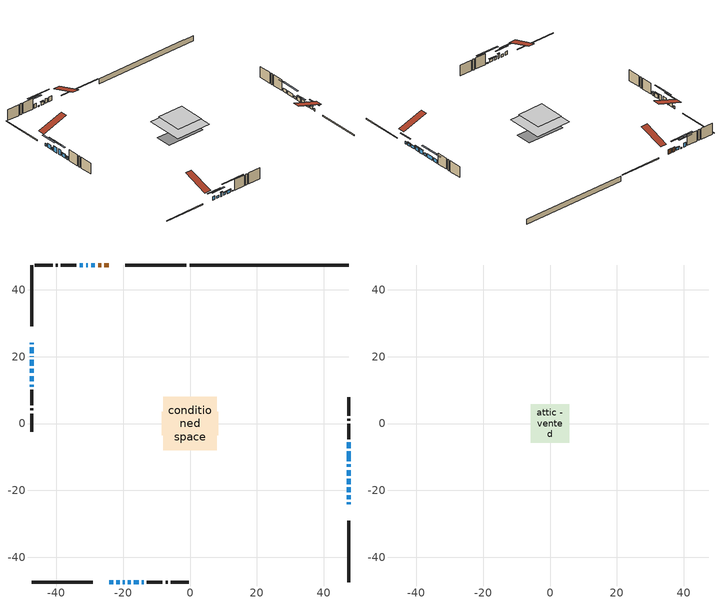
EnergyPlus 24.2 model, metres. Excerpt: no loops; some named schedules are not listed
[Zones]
conditioned space
 floor outside (Floor1 construction): -0.89,-0.89 -0.89,0.89 0.89,0.89 0.89,-0.89 z0.31
 floor outside (Floor2 construction): -1.58,-1.58 -1.58,1.58 1.58,1.58 1.58,-1.58 z0.31
 floor adiabatic (AdiabaticFloorConstruction): -8.03,-8.03 -8.03,8.03 8.03,8.03 8.03,-8.03 z2.75
 floor foundation (Slab1 construction): -8.43,-3.46 -8.43,3.46 8.43,3.46 8.43,-3.46 z-2.13
 wall outside (RimJoist1 construction): -1.07,47.41 -19.43,47.41 / -47.41,-47.41 -29.05,-47.41 / -47.41,47.41 -47.41,29.05 / 47.41,-47.41 47.41,-29.05 z0.31:0.61
 wall outside (AdiabaticWallConstruction 1): -24.28,47.41 -25.67,47.41 / -26.6,47.41 -27.49,47.41 z0.31:2.34
 wall outside (AdiabaticWallConstruction): -47.41,24.2 -47.41,23.78 / 47.41,-22.66 47.41,-21.49 / 47.41,-20.56 47.41,-19.04 / -47.41,20.14 -47.41,20.03 / -28.42,47.41 -29.59,47.41 / -18.57,-47.41 -17.75,-47.41 / -16.82,-47.41 -15.3,-47.41 / -47.41,11.64 -47.41,10.98 / 47.41,-13 47.41,-12.26 z0.31:1.53; -24.2,-47.41 -22.98,-47.41 / 47.41,-11.33 47.41,-8.28 / 47.41,-7.35 47.41,-5.63 z0.31:1.83; -22.05,-47.41 -21.03,-47.41 / 47.41,-24.2 47.41,-23.59 z0.31:1.33; -47.41,22.85 -47.41,21.07 z0.31:2.09; 47.41,-18.11 47.41,-16.58 / 47.41,-15.66 47.41,-13.93 / -20.11,-47.41 -19.49,-47.41 / -32.02,47.41 -33.04,47.41 z0.31:2.14; -47.41,19.1 -47.41,17.32 / -47.41,16.39 -47.41,15.12 z0.31:2.65; -47.41,14.19 -47.41,12.57 z0.31:1.94; -30.51,47.41 -31.1,47.41 / -14.37,-47.41 -13.79,-47.41 z0.31:0.66
 wall outside (Wall1 construction): -33.97,47.41 -38.59,47.41 / -12.86,-47.41 -8.25,-47.41 / -47.41,10.05 -47.41,5.43 / 47.41,-4.7 47.41,-0.08 z0.31:5.19
 wall outside (Wall2 construction): -39.52,47.41 -40.11,47.41 / -7.32,-47.41 -6.72,-47.41 / -47.41,4.5 -47.41,3.91 / 47.41,0.85 47.41,1.44 z0.31:5.19
 wall outside (Wall3 construction): -41.04,47.41 -46.48,47.41 / -5.79,-47.41 -0.35,-47.41 / -47.41,2.98 -47.41,-2.46 / 47.41,2.37 47.41,7.81 z0.31:5.19
 wall foundation (FoundationWall1 construction): -0.14,47.41,-2.13 -0.14,47.41,0.31 42.65,47.41,0.31 42.65,47.41,0.23 47.41,47.41,0.23 47.41,47.41,-2.13
 window (WindowConstruction 19): -47.41,24.2 -47.41,23.78 z0.31:1.53
 window (WindowConstruction 3): -24.2,-47.41 -22.98,-47.41 z0.31:1.83
 window (WindowConstruction 4): -22.05,-47.41 -21.03,-47.41 z0.31:1.32
 window (WindowConstruction 5): -47.41,22.85 -47.41,21.07 z0.31:2.09
 window (WindowConstruction 6): 47.41,-24.2 47.41,-23.59 z0.31:1.32
 window (WindowConstruction 7): 47.41,-22.66 47.41,-21.49 z0.31:1.53
 window (WindowConstruction 8): 47.41,-20.56 47.41,-19.04 z0.31:1.53
 window (WindowConstruction 9): 47.41,-18.11 47.41,-16.58 z0.31:2.14
 window (WindowConstruction 10): 47.41,-15.66 47.41,-13.93 z0.31:2.14
 window (WindowConstruction 20): -47.41,20.14 -47.41,20.03 z0.31:1.53
 window (WindowConstruction 11): -28.42,47.41 -29.59,47.41 z0.31:1.53
 window (WindowConstruction 12): -20.1,-47.41 -19.49,-47.41 z0.31:2.14
 window (WindowConstruction 13): -18.57,-47.41 -17.75,-47.41 z0.31:1.53
 window (WindowConstruction 14): -16.82,-47.41 -15.3,-47.41 z0.31:1.53
 window (WindowConstruction 15): -47.41,19.1 -47.41,17.32 z0.31:2.65
 window (WindowConstruction 16): -47.41,16.39 -47.41,15.12 z0.31:2.65
 window (WindowConstruction 17): -47.41,14.19 -47.41,12.57 z0.31:1.93
 window (WindowConstruction 18): -47.41,11.64 -47.41,10.98 z0.31:1.53
 window (WindowConstruction 22): -30.52,47.41 -31.09,47.41 z0.31:0.65
 window (WindowConstruction 21): 47.41,-13 47.41,-12.26 z0.31:1.53
 window (WindowConstruction 23): -14.37,-47.41 -13.79,-47.41 z0.31:0.65
 window (WindowConstruction): 47.41,-11.33 47.41,-8.28 z0.31:1.83
 window (WindowConstruction 1): 47.41,-7.35 47.41,-5.63 z0.31:1.83
 window (WindowConstruction 2): -32.02,47.41 -33.04,47.41 z0.31:2.14
 door (Door): -24.28,47.41 -25.67,47.41 z0.31:2.34
 door (Door 1): -26.6,47.41 -27.49,47.41 z0.31:2.34
 ceiling adiabatic (AdiabaticFloorConstruction): 8.03,-8.03 8.03,8.03 -8.03,8.03 -8.03,-8.03 z2.75
attic - vented
 floor to conditioned space (Floor3 construction Reversed): -5.83,-5.83 -5.83,5.83 5.83,5.83 5.83,-5.83 z5.19
 roof outside (Roof1 construction): -23.35,47.41,5.19 -23.35,36.05,8.97 -20.36,36.05,8.97 -20.36,47.41,5.19; -25.13,-47.41,5.19 -25.13,-36.05,8.97 -28.12,-36.05,8.97 -28.12,-47.41,5.19; -47.41,25.13,5.19 -36.05,25.13,8.97 -36.05,28.12,8.97 -47.41,28.12,5.19; 47.41,-25.13,5.19 36.05,-25.13,8.97 36.05,-28.12,8.97 47.41,-28.12,5.19
shading: -20.34,-47.41 -26.84,-47.41 -26.84,-47.82 -20.34,-47.82 z4.47; -18.39,-47.41 -24.69,-47.41 -24.69,-47.82 -18.39,-47.82 z3.96; -47.41,18.43 -47.41,25.49 -47.82,25.49 -47.82,18.43 z4.73; 47.41,-20.95 47.41,-26.84 47.82,-26.84 47.82,-20.95 z3.96; 47.41,-21.29 47.41,-22.86 47.82,-22.86 47.82,-21.29 z1.73; 47.41,-18.84 47.41,-20.76 47.82,-20.76 47.82,-18.84 z1.73; 47.41,-16.38 47.41,-18.31 47.82,-18.31 47.82,-16.38 z2.34; 47.41,-13.73 47.41,-15.86 47.82,-15.86 47.82,-13.73 z2.34; -29.79,47.41 -28.22,47.41 -28.22,47.82 -29.79,47.82 z1.73; -19.29,-47.41 -20.31,-47.41 -20.31,-47.82 -19.29,-47.82 z2.34; -17.55,-47.41 -18.77,-47.41 -18.77,-47.82 -17.55,-47.82 z1.73; -15.1,-47.41 -17.02,-47.41 -17.02,-47.82 -15.1,-47.82 z1.73; -47.41,14.68 -47.41,21.74 -47.82,21.74 -47.82,14.68 z5.29; -47.41,12.48 -47.41,19.03 -47.82,19.03 -47.82,12.48 z5.29; -47.41,12.37 -47.41,14.39 -47.82,14.39 -47.82,12.37 z2.14; -47.41,10.78 -47.41,11.84 -47.82,11.84 -47.82,10.78 z1.73; -36.17,47.41 -25.44,47.41 -25.44,47.82 -36.17,47.82 z5.74; -8.71,-47.41 -19.45,-47.41 -19.45,-47.82 -8.71,-47.82 z5.74; 47.41,-5.64 47.41,-13.97 47.82,-13.97 47.82,-5.64 z4.47; 47.41,-2.99 47.41,-9.99 47.82,-9.99 47.82,-2.99 z4.47; -35.68,47.41 -29.38,47.41 -29.38,47.82 -35.68,47.82 z4.78
[Building]
Building 1: Terrain=Suburbs
[Site:Location]
Edmonton Intl AP_AB: Latitude {deg}=53.31; Longitude {deg}=-113.58; Time Zone {hr}=-7; Elevation {m}=723; Keep Site Location Information=Yes
[Site:GroundTemperature:Shallow]
-1.56185, -3.61833, -3.78302, -2.80711, 1.11059, 5.01004, 8.39065, 10.5322, 10.7141, 8.97234, 5.67794, 1.89811
[Site:WaterMainsTemperature]
Calculation Method=Schedule; Temperature Schedule=mains temperature schedule
[Material] Roughness=Rough; Thermal Absorptance=0.9
Name | Thickness {m} | Conductivity {W/m-K} | Density {kg/m3} | Specific Heat {J/kg-K} | Solar Absorptance | Visible Absorptance
asphalt or fiberglass shingles | 0.00635 | 0.162714 | 1121.4 | 1465.45 | 0.4 | 0.4
ceiling loosefill ins | 0.169333 | 0.0480833 | 16.02 | 1046.75 | 0.7 | 0.7
ceiling stud and cavity | 0.1397 | 0.0957022 | 65.682 | 1177.47 | 0.7 | 0.7
concrete 4.0 in. | 0.1016 | 1.803125 | 2242.8 | 837.4 | 0.7 | 0.7
concrete 8.0 in. | 0.2032 | 1.803125 | 2242.8 | 837.4 | 0.7 | 0.7
door material | 0.04445 | 0.053851 | 512.64 | 1214.23 | 0.7 | 0.7
exterior vertical ins | 0.0733843 | 0.029427 | 32.04 | 1214.23 | 0.7 | 0.7
floor covering | 0.0127 | 0.0433444 | 54.468 | 1339.84 | 0.6 | 0.6
floor rigid ins; rim joist rigid ins; wall rigid ins | 0.051816 | 0.029427 | 32.04 | 1214.23 | 0.7 | 0.7
floor rigid ins 1; wall rigid ins 1 | 0.512978 | 0.029427 | 32.04 | 1214.23 | 0.7 | 0.7
floor stud and cavity | 0.1397 | 0.080204 | 92.3553 | 1139.71 | 0.7 | 0.7
floor stud and cavity 1 | 0.1397 | 0.0934265 | 92.3553 | 1139.71 | 0.7 | 0.7
floor stud and cavity 2 | 0.1397 | 1.75129 | 37.0049 | 1207.88 | 0.7 | 0.7
furniture material conditioned space 1 | 0.1524 | 0.115458 | 640.8 | 1214.23 | 0.6 | 0.6
gypsum board | 0.0127 | 0.160291 | 801 | 837.4 | 0.6 | 0.6
gypsum board 1 | 0.0127 | 0.160291 | 801 | 837.4 | 0.7 | 0.7
osb sheathing 0.5 in. | 0.0127 | 0.115458 | 512.64 | 1214.23 | 0.7 | 0.7
osb sheathing 0.75 in. | 0.01905 | 0.115458 | 512.64 | 1214.23 | 0.7 | 0.7
osb sheathing 2.0 in. | 0.0508 | 0.115458 | 512.64 | 1214.23 | 0.7 | 0.7
rim joist stud and cavity | 0.0508 | 0.0413573 | 125.044 | 1163.47 | 0.6 | 0.6
wall stud and cavity | 0.1397 | 0.215597 | 139.0536 | 1170.24 | 0.7 | 0.7
wall stud and cavity 1 | 0.1397 | 0.343468 | 139.0536 | 1170.24 | 0.7 | 0.7
wall stud and cavity 2 | 0.1397 | 0.213279 | 139.0536 | 1170.24 | 0.7 | 0.7
wall stud and cavity 3 | 0.0889 | 0.380278 | 52.3479 | 1209.89 | 0.7 | 0.7
wall stud and cavity 4 | 0.0889 | 0.391764 | 83.0341 | 1211.67 | 0.7 | 0.7
wood siding | 0.0254 | 0.102417 | 544.68 | 1172.36 | 0.4 | 0.4
wood siding 1; wood siding 2; wood siding 3 | 0.0254 | 0.102417 | 544.68 | 1172.36 | 0.7 | 0.7
[WindowMaterial:SimpleGlazingSystem]
Name | U-Factor {W/m2-K} | Solar Heat Gain Coefficient
WindowMaterial | 1.97083 | 0.45
WindowMaterial 1 | 2.05998 | 0.43
WindowMaterial 10 | 2.04294 | 0.44
WindowMaterial 11 | 2.13095 | 0.42
WindowMaterial 12 | 2.098021 | 0.43
WindowMaterial 13 | 1.99979 | 0.45
WindowMaterial 14 | 1.91292 | 0.46
WindowMaterial 15 | 1.95494 | 0.46
WindowMaterial 16 | 1.956071 | 0.45
WindowMaterial 17 | 2.97868 | 0.54
WindowMaterial 18 | 3.30687 | 0.6
WindowMaterial 19 | 3.193875 | 0.34
WindowMaterial 2 | 2.19057 | 0.41
WindowMaterial 20 | 3.310274 | 0.62
WindowMaterial 21 | 3.26144 | 0.43
WindowMaterial 3 | 2.14572 | 0.42
WindowMaterial 4 | 2.08326 | 0.43
WindowMaterial 5 | 1.93733 | 0.46
WindowMaterial 6 | 2.992306 | 0.51
WindowMaterial 7 | 2.03386 | 0.44
WindowMaterial 8 | 2.92474 | 0.62
WindowMaterial 9 | 1.95153 | 0.46
[Construction]
AdiabaticFloorConstruction: floor stud and cavity 2, floor rigid ins 1, osb sheathing 0.75 in., floor covering
AdiabaticWallConstruction: wood siding 2, wall rigid ins 1, wall stud and cavity 3, gypsum board
AdiabaticWallConstruction 1: wood siding 3, wall rigid ins 1, wall stud and cavity 3, gypsum board
Door; Door 1: door material
Floor1 construction: floor stud and cavity, floor rigid ins, osb sheathing 0.75 in., floor covering
Floor2 construction: floor stud and cavity 1, floor rigid ins, osb sheathing 0.75 in., floor covering
Floor3 construction Reversed: gypsum board, ceiling stud and cavity, ceiling loosefill ins
FoundationWall1 construction: concrete 8.0 in., gypsum board 1
furniture construction conditioned space 1: furniture material conditioned space 1
PartitionWallConstruction: gypsum board, wall stud and cavity 4, gypsum board
RimJoist1 construction: wood siding 1, rim joist rigid ins, osb sheathing 2.0 in., rim joist stud and cavity
Roof1 construction: asphalt or fiberglass shingles
Slab1 construction: concrete 4.0 in.
Wall1 construction: wood siding, wall rigid ins, osb sheathing 0.5 in., wall stud and cavity, gypsum board
Wall2 construction: wood siding, wall rigid ins, osb sheathing 0.5 in., wall stud and cavity 1, gypsum board
Wall3 construction: wood siding, wall rigid ins, osb sheathing 0.5 in., wall stud and cavity 2, gypsum board
WindowConstruction: WindowMaterial
WindowConstruction 1: WindowMaterial 1
WindowConstruction 10: WindowMaterial 10
WindowConstruction 11; WindowConstruction 7: WindowMaterial 7
WindowConstruction 12: WindowMaterial 11
WindowConstruction 13: WindowMaterial 12
WindowConstruction 14: WindowMaterial 13
WindowConstruction 15: WindowMaterial 14
WindowConstruction 16: WindowMaterial 15
WindowConstruction 17: WindowMaterial 16
WindowConstruction 18: WindowMaterial 17
WindowConstruction 19: WindowMaterial 18
WindowConstruction 2: WindowMaterial 2
WindowConstruction 20: WindowMaterial 19
WindowConstruction 21: WindowMaterial 20
WindowConstruction 22; WindowConstruction 23: WindowMaterial 21
WindowConstruction 3: WindowMaterial 3
WindowConstruction 4: WindowMaterial 4
WindowConstruction 5: WindowMaterial 5
WindowConstruction 6: WindowMaterial 6
WindowConstruction 8: WindowMaterial 8
WindowConstruction 9: WindowMaterial 9
[Zone] Multiplier=1; Part of Total Floor Area=Yes
Name | Volume {m3}
attic - vented | 83.5076
conditioned space | 969.4
[Space]
Name | Zone | Volume {m3}
attic - vented 1 | attic - vented | 83.5076
conditioned space 1 | conditioned space | 969.4
[ZoneInfiltration:EffectiveLeakageArea]
infil attic - vented 1: Zone or Space=attic - vented 1; Schedule=Always On Discrete; Effective Air Leakage Area {cm2}=4727.3; Stack Coefficient=0.000263202; Wind Coefficient=1.09614e-05
[ZoneMixing]
whole house fan mix: Zone or Space=attic - vented; Schedule=Always On Continuous; Design Flow Rate Calculation Method=Flow/Zone; Design Flow Rate {m3/s}=0; Source Zone or Space=conditioned space
[SurfaceProperty:ExposedFoundationPerimeter]
Slab1: Exposed Perimeter Calculation Method=TotalExposedPerimeter; Total Exposed Perimeter {m}=47.548
[InternalMass] Zone or ZoneList=conditioned space; Space or SpaceList=conditioned space 1
Name | Construction | Surface Area {m2}
furniture mass conditioned space 1 | furniture construction conditioned space 1 | 155.2
partition wall mass | PartitionWallConstruction | 387.999
[Lights]
interior lighting: Zone or ZoneList or Space or SpaceList=conditioned space 1; Schedule=interior lighting schedule; Design Level Calculation Method=LightingLevel; Lighting Level {W}=343.2; Return Air Fraction=0; Fraction Radiant=0.6; Fraction Visible=0.2; Fraction Replaceable=1
[People]
occupants: Zone or ZoneList or Space or SpaceList=conditioned space 1; Number of People Schedule=occupants schedule; Number of People Calculation Method=People; Number of People=3; Fraction Radiant=0.314171; Sensible Heat Fraction=0.56303; Activity Level Schedule=occupants activity schedule; Carbon Dioxide Generation Rate {m3/s-W}=0; Enable ASHRAE 55 Comfort Warnings=No; Mean Radiant Temperature Calculation Type=EnclosureAveraged
[ElectricEquipment] Zone or ZoneList or Space or SpaceList=conditioned space 1; Design Level Calculation Method=EquipmentLevel
Name | Schedule | Design Level {W} | Fraction Latent | Fraction Radiant | Fraction Lost
clothes dryer | clothes dryer schedule | 140.772 | 0.015 | 0.081 | 0.85
clothes washer | clothes washer schedule | 32.1985 | 0.03 | 0.162 | 0.7
cooking range | cooking range schedule | 215.147 | 0.08 | 0.432 | 0.2
dishwasher | dishwasher schedule | 66.8632 | 0.3 | 0.18 | 0.4
fridge | fridge schedule | 72.9452 | 0 | 0.6 | 0
mech vent bath fan 0 | mech vent bath fan 0 schedule | 50.2 | 0 | 0 | 1
mech vent bath fan 1 | mech vent bath fan 1 schedule | 50.2 | 0 | 0 | 1
mech vent house fan | mech vent house fan schedule | 0 | 0 | 0 | 1
mech vent house fan cfis | mech vent house fan cfis schedule | 0 | 0 | 0 | 0
mech vent range fan 0 | mech vent range fan 0 schedule | 57 | 0 | 0 | 1
misc plug loads | misc plug loads schedule | 494.7 | 0.045 | 0.513 | 0.1
whole house fan | Always On Discrete | 0 | 0 | 0 | 1
[OtherEquipment] Zone or ZoneList or Space or SpaceList=conditioned space 1; Design Level Calculation Method=EquipmentLevel
Name | Fuel Type | Schedule | Design Level {W} | Fraction Latent | Fraction Radiant | Fraction Lost
clothes dryer 1 | Electricity | clothes dryer schedule | 0 | 0.015 | 0.081 | 0.85
cooking range 1 | Electricity | cooking range schedule | 0 | 0.08 | 0.432 | 0.2
general water use latent | None | general water use schedule | 62.594 | 1 | 0 | 0
general water use sensible | None | general water use schedule | -61.6891 | 0 | 0.6 | 0
mech vent house fan latent load | None | Always On Discrete | 0 | 1 | 0 | 0
mech vent house fan sensible load | None | Always On Discrete | 0 | 0 | 0 | 0
water heater energy adjustment1 | NaturalGas | Always On Discrete | 0.01 | 0 | 0 | 1
[ZoneInfiltration:DesignFlowRate] Zone or ZoneList or Space or SpaceList=conditioned space 1; Schedule=Always On Discrete; Design Flow Rate Calculation Method=Flow/Zone; Design Flow Rate {m3/s}=0
infil flow; natural vent flow; whole house fan flow
[Foundation:Kiva]
Foundation Kiva 1: Initial Indoor Air Temperature {C}=18; Wall Height Above Grade {m}=0.309982; Wall Depth Below Slab {m}=0.2032; Custom Block Material Name 1=exterior vertical ins; Custom Block Depth 1 {m}=2.43998; Custom Block X Position 1 {m}=0.2159; Custom Block Z Position 1 {m}=0
[Foundation:Kiva:Settings]
Soil Conductivity {W/m-K}=0.849921; Soil Density {kg/m3}=1842.3; Soil Specific Heat {J/kg-K}=418.7; Ground Solar Absorptivity=0.9; Ground Thermal Absorptivity=0.9; Ground Surface Roughness {m}=0.03; Far-Field Width {m}=40; Deep-Ground Boundary Condition=ZeroFlux; Deep-Ground Depth {m}=40; Minimum Cell Dimension {m}=0.2; Maximum Cell Growth Coefficient=3; Simulation Timestep=Timestep
[Exterior:Lights]
exterior lighting: Schedule=exterior lighting schedule; Design Level {W}=75.6
[Schedule:Constant]
Name | Hourly Value
Always On Continuous; mech vent house fan schedule; mech vent house fan cfis schedule; Always On Discrete | 1
occupants activity schedule | 117.228
fridge schedule | 0
[Schedule:Week:Daily]
interior lighting schedule Week Rule - Jan1-Jan27: interior lighting schedule day, interior lighting schedule day, interior lighting schedule day, interior lighting schedule day, interior lighting schedule day, interior lighting schedule day, interior lighting schedule day, interior lighting schedule default day, interior lighting schedule default day, interior lighting schedule default day, interior lighting schedule default day, interior lighting schedule default day
interior lighting schedule Week Rule - Jan28-Feb3: interior lighting schedule day, interior lighting schedule day, interior lighting schedule day, interior lighting schedule day, interior lighting schedule day 1, interior lighting schedule day 1, interior lighting schedule day 1, interior lighting schedule default day, interior lighting schedule default day, interior lighting schedule default day, interior lighting schedule default day, interior lighting schedule default day
interior lighting schedule Week Rule - Feb4-Feb24: interior lighting schedule day 1, interior lighting schedule day 1, interior lighting schedule day 1, interior lighting schedule day 1, interior lighting schedule day 1, interior lighting schedule day 1, interior lighting schedule day 1, interior lighting schedule default day, interior lighting schedule default day, interior lighting schedule default day, interior lighting schedule default day, interior lighting schedule default day
interior lighting schedule Week Rule - Feb25-Mar3: interior lighting schedule day 1, interior lighting schedule day 1, interior lighting schedule day 1, interior lighting schedule day 1, interior lighting schedule day 2, interior lighting schedule day 2, interior lighting schedule day 2, interior lighting schedule default day, interior lighting schedule default day, interior lighting schedule default day, interior lighting schedule default day, interior lighting schedule default day
interior lighting schedule Week Rule - Mar4-Mar31: interior lighting schedule day 2, interior lighting schedule day 2, interior lighting schedule day 2, interior lighting schedule day 2, interior lighting schedule day 2, interior lighting schedule day 2, interior lighting schedule day 2, interior lighting schedule default day, interior lighting schedule default day, interior lighting schedule default day, interior lighting schedule default day, interior lighting schedule default day
interior lighting schedule Week Rule - Apr1-Apr28: interior lighting schedule day 3, interior lighting schedule day 3, interior lighting schedule day 3, interior lighting schedule day 3, interior lighting schedule day 3, interior lighting schedule day 3, interior lighting schedule day 3, interior lighting schedule default day, interior lighting schedule default day, interior lighting schedule default day, interior lighting schedule default day, interior lighting schedule default day
interior lighting schedule Week Rule - Apr29-May5: interior lighting schedule day 3, interior lighting schedule day 3, interior lighting schedule day 4, interior lighting schedule day 4, interior lighting schedule day 4, interior lighting schedule day 4, interior lighting schedule day 4, interior lighting schedule default day, interior lighting schedule default day, interior lighting schedule default day, interior lighting schedule default day, interior lighting schedule default day
interior lighting schedule Week Rule - May6-May26: interior lighting schedule day 4, interior lighting schedule day 4, interior lighting schedule day 4, interior lighting schedule day 4, interior lighting schedule day 4, interior lighting schedule day 4, interior lighting schedule day 4, interior lighting schedule default day, interior lighting schedule default day, interior lighting schedule default day, interior lighting schedule default day, interior lighting schedule default day
interior lighting schedule Week Rule - May27-Jun2: interior lighting schedule day 4, interior lighting schedule day 4, interior lighting schedule day 4, interior lighting schedule day 4, interior lighting schedule day 4, interior lighting schedule day 5, interior lighting schedule day 5, interior lighting schedule default day, interior lighting schedule default day, interior lighting schedule default day, interior lighting schedule default day, interior lighting schedule default day
interior lighting schedule Week Rule - Jun3-Jun30: interior lighting schedule day 5, interior lighting schedule day 5, interior lighting schedule day 5, interior lighting schedule day 5, interior lighting schedule day 5, interior lighting schedule day 5, interior lighting schedule day 5, interior lighting schedule default day, interior lighting schedule default day, interior lighting schedule default day, interior lighting schedule default day, interior lighting schedule default day
interior lighting schedule Week Rule - Jul1-Jul28: interior lighting schedule day 6, interior lighting schedule day 6, interior lighting schedule day 6, interior lighting schedule day 6, interior lighting schedule day 6, interior lighting schedule day 6, interior lighting schedule day 6, interior lighting schedule default day, interior lighting schedule default day, interior lighting schedule default day, interior lighting schedule default day, interior lighting schedule default day
interior lighting schedule Week Rule - Jul29-Aug4: interior lighting schedule day 6, interior lighting schedule day 6, interior lighting schedule day 6, interior lighting schedule day 7, interior lighting schedule day 7, interior lighting schedule day 7, interior lighting schedule day 7, interior lighting schedule default day, interior lighting schedule default day, interior lighting schedule default day, interior lighting schedule default day, interior lighting schedule default day
interior lighting schedule Week Rule - Aug5-Aug25: interior lighting schedule day 7, interior lighting schedule day 7, interior lighting schedule day 7, interior lighting schedule day 7, interior lighting schedule day 7, interior lighting schedule day 7, interior lighting schedule day 7, interior lighting schedule default day, interior lighting schedule default day, interior lighting schedule default day, interior lighting schedule default day, interior lighting schedule default day
interior lighting schedule Week Rule - Aug26-Sep1: interior lighting schedule day 7, interior lighting schedule day 7, interior lighting schedule day 7, interior lighting schedule day 7, interior lighting schedule day 7, interior lighting schedule day 7, interior lighting schedule day 8, interior lighting schedule default day, interior lighting schedule default day, interior lighting schedule default day, interior lighting schedule default day, interior lighting schedule default day
interior lighting schedule Week Rule - Sep2-Sep29: interior lighting schedule day 8, interior lighting schedule day 8, interior lighting schedule day 8, interior lighting schedule day 8, interior lighting schedule day 8, interior lighting schedule day 8, interior lighting schedule day 8, interior lighting schedule default day, interior lighting schedule default day, interior lighting schedule default day, interior lighting schedule default day, interior lighting schedule default day
interior lighting schedule Week Rule - Sep30-Oct6: interior lighting schedule day 8, interior lighting schedule day 9, interior lighting schedule day 9, interior lighting schedule day 9, interior lighting schedule day 9, interior lighting schedule day 9, interior lighting schedule day 9, interior lighting schedule default day, interior lighting schedule default day, interior lighting schedule default day, interior lighting schedule default day, interior lighting schedule default day
interior lighting schedule Week Rule - Oct7-Oct27: interior lighting schedule day 9, interior lighting schedule day 9, interior lighting schedule day 9, interior lighting schedule day 9, interior lighting schedule day 9, interior lighting schedule day 9, interior lighting schedule day 9, interior lighting schedule default day, interior lighting schedule default day, interior lighting schedule default day, interior lighting schedule default day, interior lighting schedule default day
interior lighting schedule Week Rule - Oct28-Nov3: interior lighting schedule day 9, interior lighting schedule day 9, interior lighting schedule day 9, interior lighting schedule day 9, interior lighting schedule day 10, interior lighting schedule day 10, interior lighting schedule day 10, interior lighting schedule default day, interior lighting schedule default day, interior lighting schedule default day, interior lighting schedule default day, interior lighting schedule default day
interior lighting schedule Week Rule - Nov4-Nov24: interior lighting schedule day 10, interior lighting schedule day 10, interior lighting schedule day 10, interior lighting schedule day 10, interior lighting schedule day 10, interior lighting schedule day 10, interior lighting schedule day 10, interior lighting schedule default day, interior lighting schedule default day, interior lighting schedule default day, interior lighting schedule default day, interior lighting schedule default day
interior lighting schedule Week Rule - Nov25-Dec1: interior lighting schedule day 10, interior lighting schedule day 10, interior lighting schedule day 10, interior lighting schedule day 10, interior lighting schedule day 10, interior lighting schedule day 10, interior lighting schedule day 11, interior lighting schedule default day, interior lighting schedule default day, interior lighting schedule default day, interior lighting schedule default day, interior lighting schedule default day
interior lighting schedule Week Rule - Dec2-Dec31: interior lighting schedule day 11, interior lighting schedule day 11, interior lighting schedule day 11, interior lighting schedule day 11, interior lighting schedule day 11, interior lighting schedule day 11, interior lighting schedule day 11, interior lighting schedule default day, interior lighting schedule default day, interior lighting schedule default day, interior lighting schedule default day, interior lighting schedule default day
occupants schedule Week Rule - Jan1-Dec31: occupants schedule day, occupants schedule day, occupants schedule day, occupants schedule day, occupants schedule day, occupants schedule day, occupants schedule day, occupants schedule default day, occupants schedule default day, occupants schedule default day, occupants schedule default day, occupants schedule default day
clothes dryer schedule Week Rule - Jan1-Dec31: clothes dryer schedule day, clothes dryer schedule day, clothes dryer schedule day, clothes dryer schedule day, clothes dryer schedule day, clothes dryer schedule day, clothes dryer schedule day, clothes dryer schedule default day, clothes dryer schedule default day, clothes dryer schedule default day, clothes dryer schedule default day, clothes dryer schedule default day
clothes washer schedule Week Rule - Jan1-Dec31: clothes washer schedule day, clothes washer schedule day, clothes washer schedule day, clothes washer schedule day, clothes washer schedule day, clothes washer schedule day, clothes washer schedule day, clothes washer schedule default day, clothes washer schedule default day, clothes washer schedule default day, clothes washer schedule default day, clothes washer schedule default day
cooking range schedule Week Rule - Jan1-Dec31: cooking range schedule day, cooking range schedule day, cooking range schedule day, cooking range schedule day, cooking range schedule day, cooking range schedule day, cooking range schedule day, cooking range schedule default day, cooking range schedule default day, cooking range schedule default day, cooking range schedule default day, cooking range schedule default day
dishwasher schedule Week Rule - Jan1-Dec31: dishwasher schedule day, dishwasher schedule day, dishwasher schedule day, dishwasher schedule day, dishwasher schedule day, dishwasher schedule day, dishwasher schedule day, dishwasher schedule default day, dishwasher schedule default day, dishwasher schedule default day, dishwasher schedule default day, dishwasher schedule default day
mech vent bath fan 0 schedule Week Rule - Jan1-Dec31: mech vent bath fan 0 schedule day, mech vent bath fan 0 schedule day, mech vent bath fan 0 schedule day, mech vent bath fan 0 schedule day, mech vent bath fan 0 schedule day, mech vent bath fan 0 schedule day, mech vent bath fan 0 schedule day, mech vent bath fan 0 schedule default day, mech vent bath fan 0 schedule default day, mech vent bath fan 0 schedule default day, mech vent bath fan 0 schedule default day, mech vent bath fan 0 schedule default day
mech vent bath fan 1 schedule Week Rule - Jan1-Dec31: mech vent bath fan 1 schedule day, mech vent bath fan 1 schedule day, mech vent bath fan 1 schedule day, mech vent bath fan 1 schedule day, mech vent bath fan 1 schedule day, mech vent bath fan 1 schedule day, mech vent bath fan 1 schedule day, mech vent bath fan 1 schedule default day, mech vent bath fan 1 schedule default day, mech vent bath fan 1 schedule default day, mech vent bath fan 1 schedule default day, mech vent bath fan 1 schedule default day
mech vent range fan 0 schedule Week Rule - Jan1-Dec31: mech vent range fan 0 schedule day, mech vent range fan 0 schedule day, mech vent range fan 0 schedule day, mech vent range fan 0 schedule day, mech vent range fan 0 schedule day, mech vent range fan 0 schedule day, mech vent range fan 0 schedule day, mech vent range fan 0 schedule default day, mech vent range fan 0 schedule default day, mech vent range fan 0 schedule default day, mech vent range fan 0 schedule default day, mech vent range fan 0 schedule default day
misc plug loads schedule Week Rule - Jan1-Dec31: misc plug loads schedule day, misc plug loads schedule day, misc plug loads schedule day, misc plug loads schedule day, misc plug loads schedule day, misc plug loads schedule day, misc plug loads schedule day, misc plug loads schedule default day, misc plug loads schedule default day, misc plug loads schedule default day, misc plug loads schedule default day, misc plug loads schedule default day
general water use schedule Week Rule - Jan1-Dec31: general water use schedule day, general water use schedule day, general water use schedule day, general water use schedule day, general water use schedule day, general water use schedule day, general water use schedule day, general water use schedule default day, general water use schedule default day, general water use schedule default day, general water use schedule default day, general water use schedule default day
exterior lighting schedule Week Rule - Jan1-Jan27: exterior lighting schedule day, exterior lighting schedule day, exterior lighting schedule day, exterior lighting schedule day, exterior lighting schedule day, exterior lighting schedule day, exterior lighting schedule day, exterior lighting schedule default day, exterior lighting schedule default day, exterior lighting schedule default day, exterior lighting schedule default day, exterior lighting schedule default day
exterior lighting schedule Week Rule - Jan28-Feb3: exterior lighting schedule day, exterior lighting schedule day, exterior lighting schedule day, exterior lighting schedule day, exterior lighting schedule day 1, exterior lighting schedule day 1, exterior lighting schedule day 1, exterior lighting schedule default day, exterior lighting schedule default day, exterior lighting schedule default day, exterior lighting schedule default day, exterior lighting schedule default day
exterior lighting schedule Week Rule - Feb4-Feb24: exterior lighting schedule day 1, exterior lighting schedule day 1, exterior lighting schedule day 1, exterior lighting schedule day 1, exterior lighting schedule day 1, exterior lighting schedule day 1, exterior lighting schedule day 1, exterior lighting schedule default day, exterior lighting schedule default day, exterior lighting schedule default day, exterior lighting schedule default day, exterior lighting schedule default day
exterior lighting schedule Week Rule - Feb25-Mar3: exterior lighting schedule day 1, exterior lighting schedule day 1, exterior lighting schedule day 1, exterior lighting schedule day 1, exterior lighting schedule day 2, exterior lighting schedule day 2, exterior lighting schedule day 2, exterior lighting schedule default day, exterior lighting schedule default day, exterior lighting schedule default day, exterior lighting schedule default day, exterior lighting schedule default day
exterior lighting schedule Week Rule - Mar4-Mar31: exterior lighting schedule day 2, exterior lighting schedule day 2, exterior lighting schedule day 2, exterior lighting schedule day 2, exterior lighting schedule day 2, exterior lighting schedule day 2, exterior lighting schedule day 2, exterior lighting schedule default day, exterior lighting schedule default day, exterior lighting schedule default day, exterior lighting schedule default day, exterior lighting schedule default day
[Schedule:Year]
interior lighting schedule: interior lighting schedule Week Rule - Jan1-Jan27, 1, 1, 1, 27, interior lighting schedule Week Rule - Jan28-Feb3, 1, 28, 2, 3, interior lighting schedule Week Rule - Feb4-Feb24, 2, 4, 2, 24, interior lighting schedule Week Rule - Feb25-Mar3, 2, 25, 3, 3, interior lighting schedule Week Rule - Mar4-Mar31, 3, 4, 3, 31, interior lighting schedule Week Rule - Apr1-Apr28, 4, 1, 4, 28, interior lighting schedule Week Rule - Apr29-May5, 4, 29, 5, 5, interior lighting schedule Week Rule - May6-May26, 5, 6, 5, 26, interior lighting schedule Week Rule - May27-Jun2, 5, 27, 6, 2, interior lighting schedule Week Rule - Jun3-Jun30, 6, 3, 6, 30, interior lighting schedule Week Rule - Jul1-Jul28, 7, 1, 7, 28, interior lighting schedule Week Rule - Jul29-Aug4, 7, 29, 8, 4, interior lighting schedule Week Rule - Aug5-Aug25, 8, 5, 8, 25, interior lighting schedule Week Rule - Aug26-Sep1, 8, 26, 9, 1, interior lighting schedule Week Rule - Sep2-Sep29, 9, 2, 9, 29, interior lighting schedule Week Rule - Sep30-Oct6, 9, 30, 10, 6, interior lighting schedule Week Rule - Oct7-Oct27, 10, 7, 10, 27, interior lighting schedule Week Rule - Oct28-Nov3, 10, 28, 11, 3, interior lighting schedule Week Rule - Nov4-Nov24, 11, 4, 11, 24, interior lighting schedule Week Rule - Nov25-Dec1, 11, 25, 12, 1, interior lighting schedule Week Rule - Dec2-Dec31, 12, 2, 12, 31
occupants schedule: occupants schedule Week Rule - Jan1-Dec31, 1, 1, 12, 31
clothes dryer schedule: clothes dryer schedule Week Rule - Jan1-Dec31, 1, 1, 12, 31
clothes washer schedule: clothes washer schedule Week Rule - Jan1-Dec31, 1, 1, 12, 31
cooking range schedule: cooking range schedule Week Rule - Jan1-Dec31, 1, 1, 12, 31
dishwasher schedule: dishwasher schedule Week Rule - Jan1-Dec31, 1, 1, 12, 31
mech vent bath fan 0 schedule: mech vent bath fan 0 schedule Week Rule - Jan1-Dec31, 1, 1, 12, 31
mech vent bath fan 1 schedule: mech vent bath fan 1 schedule Week Rule - Jan1-Dec31, 1, 1, 12, 31
mech vent range fan 0 schedule: mech vent range fan 0 schedule Week Rule - Jan1-Dec31, 1, 1, 12, 31
misc plug loads schedule: misc plug loads schedule Week Rule - Jan1-Dec31, 1, 1, 12, 31
general water use schedule: general water use schedule Week Rule - Jan1-Dec31, 1, 1, 12, 31
exterior lighting schedule: exterior lighting schedule Week Rule - Jan1-Jan27, 1, 1, 1, 27, exterior lighting schedule Week Rule - Jan28-Feb3, 1, 28, 2, 3, exterior lighting schedule Week Rule - Feb4-Feb24, 2, 4, 2, 24, exterior lighting schedule Week Rule - Feb25-Mar3, 2, 25, 3, 3, exterior lighting schedule Week Rule - Mar4-Mar31, 3, 4, 3, 31, exterior lighting schedule Week Rule - Apr1-Apr28, 4, 1, 4, 28, exterior lighting schedule Week Rule - Apr29-May5, 4, 29, 5, 5, exterior lighting schedule Week Rule - May6-May26, 5, 6, 5, 26, exterior lighting schedule Week Rule - May27-Jun2, 5, 27, 6, 2, exterior lighting schedule Week Rule - Jun3-Jun30, 6, 3, 6, 30, exterior lighting schedule Week Rule - Jul1-Jul28, 7, 1, 7, 28, exterior lighting schedule Week Rule - Jul29-Aug4, 7, 29, 8, 4, exterior lighting schedule Week Rule - Aug5-Aug25, 8, 5, 8, 25, exterior lighting schedule Week Rule - Aug26-Sep1, 8, 26, 9, 1, exterior lighting schedule Week Rule - Sep2-Sep29, 9, 2, 9, 29, exterior lighting schedule Week Rule - Sep30-Oct6, 9, 30, 10, 6, exterior lighting schedule Week Rule - Oct7-Oct27, 10, 7, 10, 27, exterior lighting schedule Week Rule - Oct28-Nov3, 10, 28, 11, 3, exterior lighting schedule Week Rule - Nov4-Nov24, 11, 4, 11, 24, exterior lighting schedule Week Rule - Nov25-Dec1, 11, 25, 12, 1, exterior lighting schedule Week Rule - Dec2-Dec31, 12, 2, 12, 31
[Schedule:Compact]
mains temperature schedule: Through: 01/01, For: AllDays, Until: 24:00, 3.97167, Through: 01/02, For: AllDays, Until: 24:00, 3.90778, Through: 01/03, For: AllDays, Until: 24:00, 3.84556, Through: 01/04, For: AllDays, Until: 24:00, 3.78389, Through: 01/05, For: AllDays, Until: 24:00, 3.72278, Through: 01/06, For: AllDays, Until: 24:00, 3.66278, Through: 01/07, For: AllDays, Until: 24:00, 3.60389, Through: 01/08, For: AllDays, Until: 24:00, 3.54556, Through: 01/09, For: AllDays, Until: 24:00, 3.48833, Through: 01/10, For: AllDays, Until: 24:00, 3.43167, Through: 01/11, For: AllDays, Until: 24:00, 3.37611, Through: 01/12, For: AllDays, Until: 24:00, 3.32167, Through: 01/13, For: AllDays, Until: 24:00, 3.26833, Through: 01/14, For: AllDays, Until: 24:00, 3.21556, Through: 01/15, For: AllDays, Until: 24:00, 3.16444, Through: 01/16, For: AllDays, Until: 24:00, 3.11389, Through: 01/17, For: AllDays, Until: 24:00, 3.06444, Through: 01/18, For: AllDays, Until: 24:00, 3.01611, Through: 01/19, For: AllDays, Until: 24:00, 2.96889, Through: 01/20, For: AllDays, Until: 24:00, 2.92278, Through: 01/21, For: AllDays, Until: 24:00, 2.87722, Through: 01/22, For: AllDays, Until: 24:00, 2.83333, Through: 01/23, For: AllDays, Until: 24:00, 2.79056, Through: 01/24, For: AllDays, Until: 24:00, 2.74889, Through: 01/25, For: AllDays, Until: 24:00, 2.70833, Through: 01/26, For: AllDays, Until: 24:00, 2.66889, Through: 01/27, For: AllDays, Until: 24:00, 2.63056, Through: 01/28, For: AllDays, Until: 24:00, 2.59333, Through: 01/29, For: AllDays, Until: 24:00, 2.55778, Through: 01/30, For: AllDays, Until: 24:00, 2.52278, Through: 01/31, For: AllDays, Until: 24:00, 2.48944, Through: 02/01, For: AllDays, Until: 24:00, 2.45722, Through: 02/02, For: AllDays, Until: 24:00, 2.42611, Through: 02/03, For: AllDays, Until: 24:00, 2.39667, Through: 02/04, For: AllDays, Until: 24:00, 2.36833, Through: 02/05, For: AllDays, Until: 24:00, 2.34111, Through: 02/06, For: AllDays, Until: 24:00, 2.315, Through: 02/07, For: AllDays, Until: 24:00, 2.29056, Through: 02/08, For: AllDays, Until: 24:00, 2.26722, Through: 02/09, For: AllDays, Until: 24:00, 2.245, Through: 02/10, For: AllDays, Until: 24:00, 2.22444, Through: 02/11, For: AllDays, Until: 24:00, 2.20444, Through: 02/12, For: AllDays, Until: 24:00, 2.18667, Through: 02/13, For: AllDays, Until: 24:00, 2.17, Through: 02/14, For: AllDays, Until: 24:00, 2.15444, Through: 02/15, For: AllDays, Until: 24:00, 2.14, Through: 02/16, For: AllDays, Until: 24:00, 2.12722, Through: 02/17, For: AllDays, Until: 24:00, 2.11556, Through: 02/18, For: AllDays, Until: 24:00, 2.10556, Through: 02/19, For: AllDays, Until: 24:00, 2.09667, Through: 02/20, For: AllDays, Until: 24:00, 2.08889, Through: 02/21, For: AllDays, Until: 24:00, 2.08278, Through: 02/22, For: AllDays, Until: 24:00, 2.07833, Through: 02/23, For: AllDays, Until: 24:00, 2.07444, Through: 02/24, For: AllDays, Until: 24:00, 2.07278, Through: 02/25, For: AllDays, Until: 24:00, 2.07167, Through: 02/26, For: AllDays, Until: 24:00, 2.07222, Through: 02/27, For: AllDays, Until: 24:00, 2.07444, Through: 02/28, For: AllDays, Until: 24:00, 2.07778, Through: 03/01, For: AllDays, Until: 24:00, 2.08222, Through: 03/02, For: AllDays, Until: 24:00, 2.08833, Through: 03/03, For: AllDays, Until: 24:00, 2.09556, Through: 03/04, For: AllDays, Until: 24:00, 2.10444, Through: 03/05, For: AllDays, Until: 24:00, 2.11444, Through: 03/06, For: AllDays, Until: 24:00, 2.12556, Through: 03/07, For: AllDays, Until: 24:00, 2.13833, Through: 03/08, For: AllDays, Until: 24:00, 2.15278, Through: 03/09, For: AllDays, Until: 24:00, 2.16778, Through: 03/10, For: AllDays, Until: 24:00, 2.18444, Through: 03/11, For: AllDays, Until: 24:00, 2.20278, Through: 03/12, For: AllDays, Until: 24:00, 2.22167, Through: 03/13, For: AllDays, Until: 24:00, 2.24278, Through: 03/14, For: AllDays, Until: 24:00, 2.26444, Through: 03/15, For: AllDays, Until: 24:00, 2.28778, Through: 03/16, For: AllDays, Until: 24:00, 2.31222, Through: 03/17, For: AllDays, Until: 24:00, 2.33778, Through: 03/18, For: AllDays, Until: 24:00, 2.365, Through: 03/19, For: AllDays, Until: 24:00, 2.39333, Through: 03/20, For: AllDays, Until: 24:00, 2.42278, Through: 03/21, For: AllDays, Until: 24:00, 2.45389, Through: 03/22, For: AllDays, Until: 24:00, 2.48611, Through: 03/23, For: AllDays, Until: 24:00, 2.51889, Through: 03/24, For: AllDays, Until: 24:00, 2.55389, Through: 03/25, For: AllDays, Until: 24:00, 2.58944, Through: 03/26, For: AllDays, Until: 24:00, 2.62611, Through: 03/27, For: AllDays, Until: 24:00, 2.66444, Through: 03/28, For: AllDays, Until: 24:00, 2.70389, Through: 03/29, For: AllDays, Until: 24:00, 2.74389, Through: 03/30, For: AllDays, Until: 24:00, 2.78556, Through: 03/31, For: AllDays, Until: 24:00, 2.82833, Through: 04/01, For: AllDays, Until: 24:00, 2.87222, Through: 04/02, For: AllDays, Until: 24:00, 2.91722, Through: 04/03, For: AllDays, Until: 24:00, 2.96333, Through: 04/04, For: AllDays, Until: 24:00, 3.01056, Through: 04/05, For: AllDays, Until: 24:00, 3.05889, Through: 04/06, For: AllDays, Until: 24:00, 3.10833, Through: 04/07, For: AllDays, Until: 24:00, 3.15833, Through: 04/08, For: AllDays, Until: 24:00, 3.21, Through: 04/09, For: AllDays, Until: 24:00, 3.26222, Through: 04/10, For: AllDays, Until: 24:00, 3.31556, Through: 04/11, For: AllDays, Until: 24:00, 3.37, Through: 04/12, For: AllDays, Until: 24:00, 3.42556, Through: 04/13, For: AllDays, Until: 24:00, 3.48167, Through: 04/14, For: AllDays, Until: 24:00, 3.53889, Through: 04/15, For: AllDays, Until: 24:00, 3.59722, Through: 04/16, For: AllDays, Until: 24:00, 3.65611, Through: 04/17, For: AllDays, Until: 24:00, 3.71611, Through: 04/18, For: AllDays, Until: 24:00, 3.77667, Through: 04/19, For: AllDays, Until: 24:00, 3.83833, Through: 04/20, For: AllDays, Until: 24:00, 3.90111, Through: 04/21, For: AllDays, Until: 24:00, 3.96444, Through: 04/22, For: AllDays, Until: 24:00, 4.02833, Through: 04/23, For: AllDays, Until: 24:00, 4.09333, Through: 04/24, For: AllDays, Until: 24:00, 4.15889, Through: 04/25, For: AllDays, Until: 24:00, 4.225, Through: 04/26, For: AllDays, Until: 24:00, 4.29222, Through: 04/27, For: AllDays, Until: 24:00, 4.36, Through: 04/28, For: AllDays, Until: 24:00, 4.42833, Through: 04/29, For: AllDays, Until: 24:00, 4.49722, Through: 04/30, For: AllDays, Until: 24:00, 4.56667, Through: 05/01, For: AllDays, Until: 24:00, 4.63722, Through: 05/02, For: AllDays, Until: 24:00, 4.70833, Through: 05/03, For: AllDays, Until: 24:00, 4.77944, Through: 05/04, For: AllDays, Until: 24:00, 4.85167, Through: 05/05, For: AllDays, Until: 24:00, 4.92389, Through: 05/06, For: AllDays, Until: 24:00, 4.99722, Through: 05/07, For: AllDays, Until: 24:00, 5.07056, Through: 05/08, For: AllDays, Until: 24:00, 5.145, Through: 05/09, For: AllDays, Until: 24:00, 5.21944, Through: 05/10, For: AllDays, Until: 24:00, 5.29389, Through: 05/11, For: AllDays, Until: 24:00, 5.36944, Through: 05/12, For: AllDays, Until: 24:00, 5.445, Through: 05/13, For: AllDays, Until: 24:00, 5.52111, Through: 05/14, For: AllDays, Until: 24:00, 5.59722, Through: 05/15, For: AllDays, Until: 24:00, 5.67389, Through: 05/16, For: AllDays, Until: 24:00, 5.75056, Through: 05/17, For: AllDays, Until: 24:00, 5.82778, Through: 05/18, For: AllDays, Until: 24:00, 5.90556, Through: 05/19, For: AllDays, Until: 24:00, 5.98278, Through: 05/20, For: AllDays, Until: 24:00, 6.06056, Through: 05/21, For: AllDays, Until: 24:00, 6.13889, Through: 05/22, For: AllDays, Until: 24:00, 6.21667, Through: 05/23, For: AllDays, Until: 24:00, 6.295, Through: 05/24, For: AllDays, Until: 24:00, 6.37333, Through: 05/25, For: AllDays, Until: 24:00, 6.45222, Through: 05/26, For: AllDays, Until: 24:00, 6.53056, Through: 05/27, For: AllDays, Until: 24:00, 6.60889, Through: 05/28, For: AllDays, Until: 24:00, 6.68778, Through: 05/29, For: AllDays, Until: 24:00, 6.76611, Through: 05/30, For: AllDays, Until: 24:00, 6.84444, Through: 05/31, For: AllDays, Until: 24:00, 6.92278, Through: 06/01, For: AllDays, Until: 24:00, 7.00111, Through: 06/02, For: AllDays, Until: 24:00, 7.07944, Through: 06/03, For: AllDays, Until: 24:00, 7.15778, Through: 06/04, For: AllDays, Until: 24:00, 7.23556, Through: 06/05, For: AllDays, Until: 24:00, 7.31333, Through: 06/06, For: AllDays, Until: 24:00, 7.39056, Through: 06/07, For: AllDays, Until: 24:00, 7.46833, Through: 06/08, For: AllDays, Until: 24:00, 7.545, Through: 06/09, For: AllDays, Until: 24:00, 7.62222, Through: 06/10, For: AllDays, Until: 24:00, 7.69833, Through: 06/11, For: AllDays, Until: 24:00, 7.775, Through: 06/12, For: AllDays, Until: 24:00, 7.85056, Through: 06/13, For: AllDays, Until: 24:00, 7.92611, Through: 06/14, For: AllDays, Until: 24:00, 8.00111, Through: 06/15, For: AllDays, Until: 24:00, 8.07611, Through: 06/16, For: AllDays, Until: 24:00, 8.15056, Through: 06/17, For: AllDays, Until: 24:00, 8.22389, Through: 06/18, For: AllDays, Until: 24:00, 8.29778, Through: 06/19, For: AllDays, Until: 24:00, 8.37056, Through: 06/20, For: AllDays, Until: 24:00, 8.44278, Through: 06/21, For: AllDays, Until: 24:00, 8.51444, Through: 06/22, For: AllDays, Until: 24:00, 8.58611, Through: 06/23, For: AllDays, Until: 24:00, 8.65667, Through: 06/24, For: AllDays, Until: 24:00, 8.72667, Through: 06/25, For: AllDays, Until: 24:00, 8.79611, Through: 06/26, For: AllDays, Until: 24:00, 8.865, Through: 06/27, For: AllDays, Until: 24:00, 8.93333, Through: 06/28, For: AllDays, Until: 24:00, 9.00056, Through: 06/29, For: AllDays, Until: 24:00, 9.06778, Through: 06/30, For: AllDays, Until: 24:00, 9.13333, Through: 07/01, For: AllDays, Until: 24:00, 9.19889, Through: 07/02, For: AllDays, Until: 24:00, 9.26333, Through: 07/03, For: AllDays, Until: 24:00, 9.32722, Through: 07/04, For: AllDays, Until: 24:00, 9.39056, Through: 07/05, For: AllDays, Until: 24:00, 9.45278, Through: 07/06, For: AllDays, Until: 24:00, 9.51389, Through: 07/07, For: AllDays, Until: 24:00, 9.57444, Through: 07/08, For: AllDays, Until: 24:00, 9.63389, Through: 07/09, For: AllDays, Until: 24:00, 9.69278, Through: 07/10, For: AllDays, Until: 24:00, 9.75056, Through: 07/11, For: AllDays, Until: 24:00, 9.80778, Through: 07/12, For: AllDays, Until: 24:00, 9.86333, Through: 07/13, For: AllDays, Until: 24:00, 9.91833, Through: 07/14, For: AllDays, Until: 24:00, 9.97278, Through: 07/15, For: AllDays, Until: 24:00, 10.0256, Through: 07/16, For: AllDays, Until: 24:00, 10.0778, Through: 07/17, For: AllDays, Until: 24:00, 10.1289, Through: 07/18, For: AllDays, Until: 24:00, 10.1789, Through: 07/19, For: AllDays, Until: 24:00, 10.2278, Through: 07/20, For: AllDays, Until: 24:00, 10.2756, Through: 07/21, For: AllDays, Until: 24:00, 10.3222, Through: 07/22, For: AllDays, Until: 24:00, 10.3683, Through: 07/23, For: AllDays, Until: 24:00, 10.4128, Through: 07/24, For: AllDays, Until: 24:00, 10.4561, Through: 07/25, For: AllDays, Until: 24:00, 10.4989, Through: 07/26, For: AllDays, Until: 24:00, 10.54, Through: 07/27, For: AllDays, Until: 24:00, 10.58, Through: 07/28, For: AllDays, Until: 24:00, 10.6189, Through: 07/29, For: AllDays, Until: 24:00, 10.6567, Through: 07/30, For: AllDays, Until: 24:00, 10.6928, Through: 07/31, For: AllDays, Until: 24:00, 10.7283, Through: 08/01, For: AllDays, Until: 24:00, 10.7622, Through: 08/02, For: AllDays, Until: 24:00, 10.7956, Through: 08/03, For: AllDays, Until: 24:00, 10.8272, Through: 08/04, For: AllDays, Until: 24:00, 10.8572, Through: 08/05, For: AllDays, Until: 24:00, 10.8867, Through: 08/06, For: AllDays, Until: 24:00, 10.9144, Through: 08/07, For: AllDays, Until: 24:00, 10.9411, Through: 08/08, For: AllDays, Until: 24:00, 10.9667, Through: 08/09, For: AllDays, Until: 24:00, 10.9906, Through: 08/10, For: AllDays, Until: 24:00, 11.0133, Through: 08/11, For: AllDays, Until: 24:00, 11.035, Through: 08/12, For: AllDays, Until: 24:00, 11.055, Through: 08/13, For: AllDays, Until: 24:00, 11.0739, Through: 08/14, For: AllDays, Until: 24:00, 11.0917, Through: 08/15, For: AllDays, Until: 24:00, 11.1078, Through: 08/16, For: AllDays, Until: 24:00, 11.1228, Through: 08/17, For: AllDays, Until: 24:00, 11.1361, Through: 08/18, For: AllDays, Until: 24:00, 11.1483, Through: 08/19, For: AllDays, Until: 24:00, 11.1594, Through: 08/20, For: AllDays, Until: 24:00, 11.1689, Through: 08/21, For: AllDays, Until: 24:00, 11.1772, Through: 08/22, For: AllDays, Until: 24:00, 11.1844, Through: 08/23, For: AllDays, Until: 24:00, 11.19, Through: 08/24, For: AllDays, Until: 24:00, 11.1939, Through: 08/25, For: AllDays, Until: 24:00, 11.1967, Through: 08/26, For: AllDays, Until: 24:00, 11.1983, Through: 08/27, For: AllDays, Until: 24:00, 11.1983, Through: 08/28, For: AllDays, Until: 24:00, 11.1972, Through: 08/29, For: AllDays, Until: 24:00, 11.195, Through: 08/30, For: AllDays, Until: 24:00, 11.1911, Through: 08/31, For: AllDays, Until: 24:00, 11.1856, Through: 09/01, For: AllDays, Until: 24:00, 11.1789, Through: 09/02, For: AllDays, Until: 24:00, 11.1711, Through: 09/03, For: AllDays, Until: 24:00, 11.1617, Through: 09/04, For: AllDays, Until: 24:00, 11.1511, Through: 09/05, For: AllDays, Until: 24:00, 11.1394, Through: 09/06, For: AllDays, Until: 24:00, 11.1261, Through: 09/07, For: AllDays, Until: 24:00, 11.1111, Through: 09/08, For: AllDays, Until: 24:00, 11.0956, Through: 09/09, For: AllDays, Until: 24:00, 11.0778, Through: 09/10, For: AllDays, Until: 24:00, 11.0594, Through: 09/11, For: AllDays, Until: 24:00, 11.0394, Through: 09/12, For: AllDays, Until: 24:00, 11.0183, Through: 09/13, For: AllDays, Until: 24:00, 10.9961, Through: 09/14, For: AllDays, Until: 24:00, 10.9722, Through: 09/15, For: AllDays, Until: 24:00, 10.9472, Through: 09/16, For: AllDays, Until: 24:00, 10.9206, Through: 09/17, For: AllDays, Until: 24:00, 10.8928, Through: 09/18, For: AllDays, Until: 24:00, 10.8639, Through: 09/19, For: AllDays, Until: 24:00, 10.8339, Through: 09/20, For: AllDays, Until: 24:00, 10.8028, Through: 09/21, For: AllDays, Until: 24:00, 10.77, Through: 09/22, For: AllDays, Until: 24:00, 10.7361, Through: 09/23, For: AllDays, Until: 24:00, 10.7011, Through: 09/24, For: AllDays, Until: 24:00, 10.665, Through: 09/25, For: AllDays, Until: 24:00, 10.6272, Through: 09/26, For: AllDays, Until: 24:00, 10.5889, Through: 09/27, For: AllDays, Until: 24:00, 10.5489, Through: 09/28, For: AllDays, Until: 24:00, 10.5078, Through: 09/29, For: AllDays, Until: 24:00, 10.4661, Through: 09/30, For: AllDays, Until: 24:00, 10.4228, Through: 10/01, For: AllDays, Until: 24:00, 10.3783, Through: 10/02, For: AllDays, Until: 24:00, 10.3328, Through: 10/03, For: AllDays, Until: 24:00, 10.2861, Through: 10/04, For: AllDays, Until: 24:00, 10.2383, Through: 10/05, For: AllDays, Until: 24:00, 10.19, Through: 10/06, For: AllDays, Until: 24:00, 10.14, Through: 10/07, For: AllDays, Until: 24:00, 10.0894, Through: 10/08, For: AllDays, Until: 24:00, 10.0372, Through: 10/09, For: AllDays, Until: 24:00, 9.98444, Through: 10/10, For: AllDays, Until: 24:00, 9.93056, Through: 10/11, For: AllDays, Until: 24:00, 9.87611, Through: 10/12, For: AllDays, Until: 24:00, 9.82, Through: 10/13, For: AllDays, Until: 24:00, 9.76333, Through: 10/14, For: AllDays, Until: 24:00, 9.70611, Through: 10/15, For: AllDays, Until: 24:00, 9.64722, Through: 10/16, For: AllDays, Until: 24:00, 9.58778, Through: 10/17, For: AllDays, Until: 24:00, 9.52778, Through: 10/18, For: AllDays, Until: 24:00, 9.46667, Through: 10/19, For: AllDays, Until: 24:00, 9.40444, Through: 10/20, For: AllDays, Until: 24:00, 9.34167, Through: 10/21, For: AllDays, Until: 24:00, 9.27778, Through: 10/22, For: AllDays, Until: 24:00, 9.21333, Through: 10/23, For: AllDays, Until: 24:00, 9.14833, Through: 10/24, For: AllDays, Until: 24:00, 9.08222, Through: 10/25, For: AllDays, Until: 24:00, 9.01556, Through: 10/26, For: AllDays, Until: 24:00, 8.94833, Through: 10/27, For: AllDays, Until: 24:00, 8.88056, Through: 10/28, For: AllDays, Until: 24:00, 8.81167, Through: 10/29, For: AllDays, Until: 24:00, 8.74222, Through: 10/30, For: AllDays, Until: 24:00, 8.67222, Through: 10/31, For: AllDays, Until: 24:00, 8.60167, Through: 11/01, For: AllDays, Until: 24:00, 8.53056, Through: 11/02, For: AllDays, Until: 24:00, 8.45889, Through: 11/03, For: AllDays, Until: 24:00, 8.38667, Through: 11/04, For: AllDays, Until: 24:00, 8.31389, Through: 11/05, For: AllDays, Until: 24:00, 8.24056, Through: 11/06, For: AllDays, Until: 24:00, 8.16667, Through: 11/07, For: AllDays, Until: 24:00, 8.09278, Through: 11/08, For: AllDays, Until: 24:00, 8.01833, Through: 11/09, For: AllDays, Until: 24:00, 7.94278, Through: 11/10, For: AllDays, Until: 24:00, 7.86778, Through: 11/11, For: AllDays, Until: 24:00, 7.79167, Through: 11/12, For: AllDays, Until: 24:00, 7.71556, Through: 11/13, For: AllDays, Until: 24:00, 7.63944, Through: 11/14, For: AllDays, Until: 24:00, 7.56222, Through: 11/15, For: AllDays, Until: 24:00, 7.48556, Through: 11/16, For: AllDays, Until: 24:00, 7.40833, Through: 11/17, For: AllDays, Until: 24:00, 7.33056, Through: 11/18, For: AllDays, Until: 24:00, 7.25278, Through: 11/19, For: AllDays, Until: 24:00, 7.175, Through: 11/20, For: AllDays, Until: 24:00, 7.09722, Through: 11/21, For: AllDays, Until: 24:00, 7.01889, Through: 11/22, For: AllDays, Until: 24:00, 6.94056, Through: 11/23, For: AllDays, Until: 24:00, 6.86222, Through: 11/24, For: AllDays, Until: 24:00, 6.78389, Through: 11/25, For: AllDays, Until: 24:00, 6.705, Through: 11/26, For: AllDays, Until: 24:00, 6.62667, Through: 11/27, For: AllDays, Until: 24:00, 6.54833, Through: 11/28, For: AllDays, Until: 24:00, 6.46944, Through: 11/29, For: AllDays, Until: 24:00, 6.39111, Through: 11/30, For: AllDays, Until: 24:00, 6.31278, Through: 12/01, For: AllDays, Until: 24:00, 6.23444, Through: 12/02, For: AllDays, Until: 24:00, 6.15611, Through: 12/03, For: AllDays, Until: 24:00, 6.07833, Through: 12/04, For: AllDays, Until: 24:00, 6.00056, Through: 12/05, For: AllDays, Until: 24:00, 5.92278, Through: 12/06, For: AllDays, Until: 24:00, 5.84556, Through: 12/07, For: AllDays, Until: 24:00, 5.76833, Through: 12/08, For: AllDays, Until: 24:00, 5.69111, Through: 12/09, For: AllDays, Until: 24:00, 5.61444, Through: 12/10, For: AllDays, Until: 24:00, 5.53778, Through: 12/11, For: AllDays, Until: 24:00, 5.46222, Through: 12/12, For: AllDays, Until: 24:00, 5.38611, Through: 12/13, For: AllDays, Until: 24:00, 5.31111, Through: 12/14, For: AllDays, Until: 24:00, 5.23611, Through: 12/15, For: AllDays, Until: 24:00, 5.16167, Through: 12/16, For: AllDays, Until: 24:00, 5.08722, Through: 12/17, For: AllDays, Until: 24:00, 5.01389, Through: 12/18, For: AllDays, Until: 24:00, 4.94056, Through: 12/19, For: AllDays, Until: 24:00, 4.86778, Through: 12/20, For: AllDays, Until: 24:00, 4.79556, Through: 12/21, For: AllDays, Until: 24:00, 4.72389, Through: 12/22, For: AllDays, Until: 24:00, 4.65333, Through: 12/23, For: AllDays, Until: 24:00, 4.58278, Through: 12/24, For: AllDays, Until: 24:00, 4.51278, Through: 12/25, For: AllDays, Until: 24:00, 4.44389, Through: 12/26, For: AllDays, Until: 24:00, 4.375, Through: 12/27, For: AllDays, Until: 24:00, 4.30722, Through: 12/28, For: AllDays, Until: 24:00, 4.24, Through: 12/29, For: AllDays, Until: 24:00, 4.17333, Through: 12/30, For: AllDays, Until: 24:00, 4.10778, Through: 12/31, For: AllDays, Until: 24:00, 4.04278
